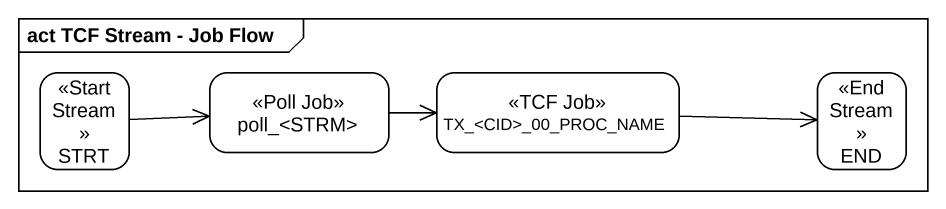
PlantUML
@startuml
mainframe act TCF Stream - Job Flow
hide empty description
state STRT <<StartStream>>
state "poll_<STRM>" as poll_STRM <<Poll Job>>
state "TX_<CID>_00_PROC_NAME" as TX_CID_00_PROC_NAME <<TCF Job>>
state "END" as END_ <<EndStream>>
STRT -right-> poll_STRM
poll_STRM -right-> TX_CID_00_PROC_NAME
TX_CID_00_PROC_NAME -right-> END_
@enduml
